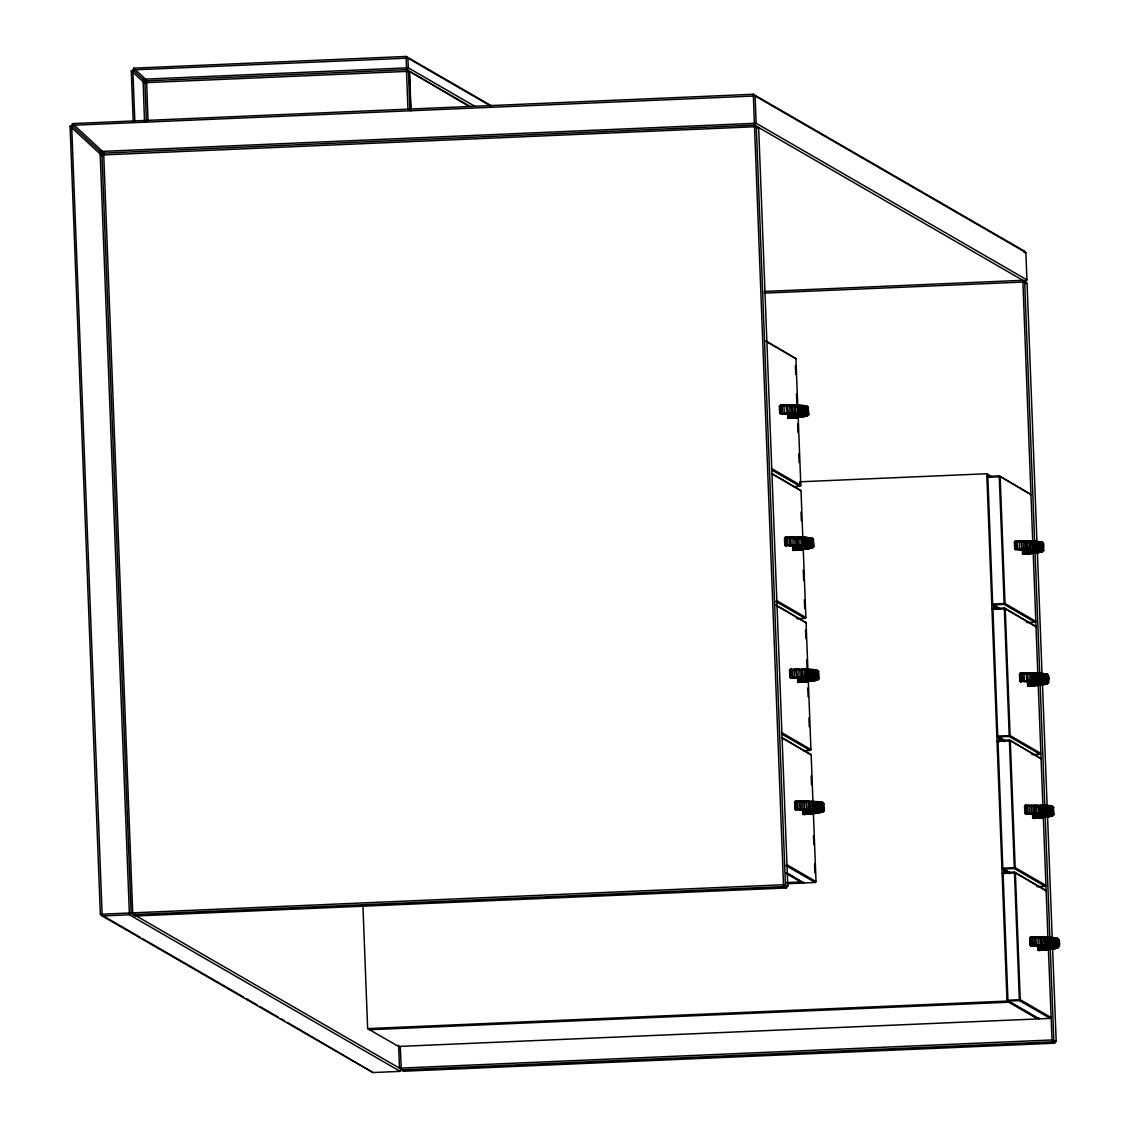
<?xml version="1.0" encoding="UTF-8"?>
<svg xmlns="http://www.w3.org/2000/svg" width="1129" height="1129" viewBox="0 0 1129 1129"><rect width="100%" height="100%" fill="white"/><g stroke="black" fill="none" stroke-linecap="round" stroke-linejoin="round"><path stroke-width="1.5" d="M1024.059 250.892L1024.271 252.741L1025.88 252.571L755.103 95.965L74.147 125.192L70.083 126.194L100.354 914.25L102.174 915.944L129.412 914.772L131.091 912.938L101.977 154.955L103.67 153.107L754.454 125.093L1025.245 281.7L1026.924 279.865L1025.88 252.571L1024.059 250.892L753.283 94.271L72.468 123.597L71.748 127.789L102.174 915.944L372.965 1072.55L400.188 1071.379L401.882 1069.544L403.702 1071.223L1054.486 1043.21L1056.179 1041.361L1052.665 949.701M490.974 105.547L406.073 56.45L133.659 68.177L132.94 72.369L134.845 121.622M103.67 153.107L132.7 912.768L132.926 914.617L135.311 916L786.109 887.973L787.788 886.138L758.674 128.156L756.853 126.476L757.079 128.325M135.311 916L135.395 914.335M410.744 110.571L409.262 71.833L407.654 72.002L407.738 70.323M799.868 481.97L799.967 486.317L793.433 486.599M803.806 882.144L803.763 882.977L815.18 882.483L816.027 881.566L813.388 812.894M987.819 476.396L986.972 477.313L1000.153 476.748L1005.022 603.521L1004.175 604.438L992.758 604.932L991.841 604.086L1005.022 603.521L1035.801 621.317L1034.954 622.234L1004.175 604.438L999.236 475.902L1030.932 494.544L999.236 475.902L987.819 476.396L992.645 604.001L1000.082 609.166M1035.081 625.748L1035.999 626.595L1004.316 607.952L992.899 608.446L997.726 736.052L1005.163 741.217M997.965 740.497L997.119 741.414L1010.3 740.85L1015.169 867.622L1014.322 868.54L1002.905 869.034L1001.987 868.187L1015.169 867.622L1045.948 885.418L1045.101 886.336L1014.322 868.54L1009.382 740.003L1041.065 758.646L1009.382 740.003L997.965 740.497L1002.792 868.102L1010.229 873.267M764.291 291.451L1022.846 280.317L1032.753 542.089M1045.228 889.864L1046.146 890.696L1014.463 872.068L1003.046 872.548L1007.971 1001.084L1038.751 1018.88L1050.168 1018.386L1051.014 1017.469L1020.235 999.673L1007.068 1000.238L1007.971 1001.084L1019.388 1000.59L1050.168 1018.386L1050.21 1017.554M1034.997 621.402L1034.954 622.234L1026.797 622.587M1040.063 753.452L1040.021 754.285L1031.864 754.638M1045.144 885.503L1045.101 886.336L1036.944 886.688M807.828 407.936C807.433 403.942 797.314 405.96 793.814 405.255L793.151 406.186M812.598 538.632C815.688 540.382 804.003 535.287 800.193 537.348L799.515 538.293M801.491 545.095L802.394 549.498L811.201 547.607L807.517 545.857L811.158 547.382M786.476 545.843L785.431 537.926L786.137 537.051L786.913 544.912L785.544 545.956L785.022 545.138L785.205 537.164L790.808 537.051L791.147 545.857L784.768 545.081L785.544 545.956L788.014 544.912L787.223 537.037L784.5 538.039L784.768 545.081C796.679 543.741 834.641 546.295 797.187 550.077L796.354 545.66M813.713 546.394L811.186 547.579M817.071 671.176C815.378 668.114 804.102 669.85 799.657 669.257L799.064 670.203M806.558 677.16L807.475 681.549L816.281 679.672L805.598 678.204M805.372 677.301L806.275 681.69L814.757 680.674L818.539 678.952L818.511 671.402L817.608 670.555M806.501 809.775L807.334 814.178C837.436 811.61 817.001 809.606 802.648 810.128L803.425 814.545L807.715 813.473L804.596 814.573L802.79 813.656L820.43 810.876L818.299 810.043L821.362 811.596L810.072 813.896L809.197 809.493M797.37 801.153L798.161 809.013L795.691 810.072L794.915 809.197L801.294 809.959L800.955 801.153L795.352 801.265L794.647 802.14L794.915 809.197L815.251 809.324L823.93 810.622L821.333 811.68L820.247 810.537M796.622 809.959L795.846 809.07L796.284 801.153L797.06 809.013L795.691 810.072L794.647 802.14L814.983 802.282L823.634 803.707L821.968 802.282L817.368 801.646L807.658 801.378L807.023 802.31M1026.882 554.085L1023.199 554.297L1022.521 553.478L1036.38 551.785L1040.162 550.402L1041.136 551.361L1027.108 553.93L1026.275 549.527L1028.971 549.244L1029.846 553.647M1042.448 542.372L1041.559 543.12L1042.448 543.98L1043.422 543.331L1041.319 541.934L1030.1 541.214M1016.171 541.017L1020.729 540.904L1021.308 541.722L1021.59 548.765L1021.068 549.71L1014.675 548.948L1015.451 549.823L1016.834 548.765L1016.044 540.904L1014.406 541.906L1014.675 548.948C1032.456 547.494 1064.393 550.74 1023.199 554.297L1022.564 553.408M1035.293 681.154L1036.182 685.557L1046.216 683.412L1045.228 682.452L1041.446 683.835L1027.63 685.458L1027.503 681.93L1034.037 681.295L1034.912 685.698C1068.726 681.944 1028.575 679.672 1019.755 680.999L1019.487 673.957L1022.211 672.955L1023.001 680.815L1020.531 681.874L1019.755 680.999L1024.37 681.761L1024.031 672.955L1020.193 673.067L1019.741 674.013L1020.531 681.874L1021.9 680.815L1021.632 673.773L1021.124 672.955L1020.418 673.844L1021.463 681.761M1047.514 674.422L1048.178 675.763L1047.373 674.309L1044.664 673.703L1026.402 673.082M1037.932 817.015L1050.365 814.616L1051.282 815.463L1037.255 818.031L1036.422 813.628L1037.805 813.487L1037.932 817.015L1032.668 817.579L1033.345 818.398L1037.029 818.2M1052.595 808.082C1053.047 804.088 1042.759 805.81 1038.948 805.273M1052.059 807.094C1055.248 809.719 1051.395 804.681 1053.569 807.433M1033.091 805.146L1036.521 805.88L1036.196 813.868L1026.656 813.924L1024.822 813.049L1025.598 813.924L1026.981 812.88L1026.19 805.005L1024.553 806.007L1024.822 813.049C1042.928 811.497 1073.891 815.082 1033.345 818.398L1032.71 817.509M1053.78 814.362L1051.875 815.406M1039.71 937.225L1054.077 937.719L1058.579 939.37C1063.687 951.281 1049.984 948.6 1043.732 949.941L1042.871 945.537L1037.636 946.046L1037.734 949.63L1055.446 946.666L1056.363 947.513L1045.059 949.799L1044.184 945.396M1031.61 945.862L1030.565 937.945L1031.271 937.056L1032.047 944.931L1031.61 945.862L1030.156 945.156L1030.34 937.169L1032.88 937.874L1033.148 944.917L1030.678 945.975L1029.634 938.058L1057.661 938.524M794.901 802.197L795.352 801.265L805.937 801.209L806.868 809.07L806.275 810.001L801.294 809.959M1029.888 938.114L1030.34 937.169L1037.664 937.07L1038.271 937.903L1038.003 945.876L1031.737 945.975L1029.902 945.1L1049.024 945.185L1058.847 946.412L1057.492 947.316M780.732 406.045L781.183 405.099L789.115 405.029L789.75 405.847L790.018 412.889L789.453 413.821L785.008 413.906M785.798 538.096L786.264 537.15M790.879 670.146L791.33 669.215L794.675 669.92L794.449 677.894L790.61 678.021L789.834 677.132L789.566 670.09L791.203 669.102L791.994 676.963L791.542 677.908L790.766 677.019L791.203 669.102M792.629 677.894L792.826 669.92L790.272 669.215L789.566 670.09L812.132 670.358L817.791 671.063L817.975 672.037M795.945 802.197L796.411 801.265M1026.19 805.005L1025.485 805.894L1026.529 813.811L1028.082 812.866L1027.813 805.824L1025.259 805.118L1024.822 806.064L1025.09 813.106L1026.656 813.924M782.468 406.045L782.961 405.099M787.548 538.096L788.028 537.15L794.195 537.079L794.83 537.898L795.098 544.94L794.534 545.886L790.088 545.97M792.614 670.146L793.108 669.215L795.889 669.102L798.217 669.934L797.949 677.908L790.61 678.021L789.707 673.618M797.681 802.197L798.175 801.265M1019.289 549.71L1019.515 541.722L1018.965 540.904L1015.112 541.017L1014.943 549.004L1016.509 549.823M1027.616 813.811L1029.93 812.866L1029.662 805.824L1026.317 805.118M1034.517 945.862L1034.728 937.874L1032.358 937.056M784.161 406.045L784.669 405.113M783.3 413.906L786.08 413.793L786.588 412.861L786.32 405.819L782.143 404.986L779.419 405.988L779.687 413.031L780.464 413.906L784.302 413.793L783.963 404.986M789.227 538.096L789.75 537.164M794.308 670.146L794.816 669.215L799.261 669.13L799.896 669.949L800.165 676.991L797.949 677.908M799.374 802.211L799.896 801.265M1029.436 813.811L1031.723 812.88L1031.454 805.838L1028.096 805.118M1036.281 945.862L1035.942 937.07M785.798 406.059L786.334 405.113L790.723 405.043L791.387 405.861L791.655 412.918L789.453 413.821M790.879 538.11L791.415 537.178M792.868 545.857L793.137 537.884L790.808 537.051M795.945 670.16L796.481 669.229M801.025 802.211L801.562 801.28L807.489 801.237L808.166 802.056L808.435 809.098L806.275 810.001M803.015 809.973L802.677 801.167M787.393 406.073L787.957 405.142M792.459 538.124L793.024 537.192L796.453 537.926L796.721 544.968L794.534 545.886M797.526 670.174L798.104 669.243L801.534 669.977L801.802 677.019L799.6 677.936M802.606 802.225L803.171 801.294M804.681 809.987L804.342 801.181M1026.134 681.069L1029.521 681.789L1030.085 680.858L1029.817 673.801L1029.182 672.983L1023.015 673.067M1034.587 813.84L1034.884 805.866L1031.483 805.132M1038.003 945.876L1040.232 944.959L1039.964 937.917L1039.329 937.098L1034.884 937.183M788.917 406.101L789.51 405.156L792.262 405.071L794.449 405.932L794.717 412.974L794.082 413.906L788.296 413.934M793.983 538.152L794.576 537.206L797.342 537.122L800.955 538.025L801.223 545.067L800.56 545.999L797.85 546.069M804.13 802.253L804.723 801.322M1022.38 549.95L1026.275 549.527M1032.527 814.051L1036.422 813.628M787.435 413.976L788.211 418.393L793.405 418.026L794.026 417.166L788.211 418.393L787.435 413.976L789.848 413.75L790.653 418.167L797.526 417.589M792.502 546.027L793.278 550.444L799.106 549.216L795.733 550.218L794.915 545.801L792.502 546.027L793.278 550.444L797.568 549.357M801.054 681.563L798.344 682.495L797.582 678.077L798.499 677.993L799.276 682.41L802.648 681.408L800.08 681.648M802.648 810.128L802.747 813.727L806.12 813.614M795.973 549.513L794.449 550.458L792.6 549.611L806.459 547.918L810.241 546.535M805.16 813.699L804.596 814.573L803.919 813.741M1024.934 553.45L1024.356 554.325L1022.521 553.478L1022.422 549.879M1030.001 685.501L1029.436 686.376L1027.588 685.529L1028.265 686.347L1033.458 685.995L1038.285 684.668L1037.593 685.557M1035.081 817.551L1034.503 818.426L1032.668 817.579L1032.569 813.995M790.385 406.115L791.006 405.184L796.495 405.184L797.243 406.017L798.457 417.307L806.134 415.557L802.451 413.793L806.092 415.331M795.465 538.18L796.072 537.235L801.576 537.249L802.324 538.067L802.592 545.109L800.56 545.999M800.532 670.231L801.153 669.285L813.769 670.019M801.209 677.95L803.368 677.047L802.409 669.172M805.612 802.282L806.219 801.336L808.957 801.265L811.102 802.126L810.707 810.114M1032.795 813.134L1033.43 813.953L1037.734 813.896L1038.355 812.951L1038.087 805.908L1035.857 805.062M1032.95 945.156L1033.501 945.975L1042.815 945.947L1043.154 937.959L1042.476 937.141L1038.158 937.197M1025.315 554.24L1025.894 553.365M791.796 406.158L792.445 405.212M796.876 538.208L797.511 537.263M801.943 670.259L802.592 669.328M802.747 677.979L804.864 677.075L804.596 670.033L803.89 669.215L803.298 670.301M1025.654 549.075L1029.069 549.823L1029.704 548.877L1029.436 541.835L1028.731 541.017L1019.67 541.017M1037.734 813.896L1039.851 812.993L1039.583 805.951L1034.644 805.175M791.895 418.182L792.502 417.307M794.082 413.906L796.157 413.016L795.155 405.142M798.217 538.251L798.88 537.305M808.364 802.352L809.027 801.407M1029.069 549.823L1031.144 548.92L1030.876 541.878L1030.142 541.059L1024.497 541.073M1039.216 813.924L1041.291 813.035L1041.023 805.993L1037.579 805.231M1040.867 945.227L1045.708 946.017L1046.357 945.086L1045.369 937.211M799.995 677.852L800.8 682.269L804.173 681.267M805.062 809.916L805.866 814.319L809.253 813.317M1039.583 950.477L1037.734 949.63L1039.583 950.477L1047.105 948.924L1046.428 949.814M794.435 406.228L795.112 405.297M792.784 414.018L796.834 413.99L797.511 413.059L808.703 414.456L806.741 415.387M804.582 670.344L805.259 669.398M796.82 678.021L806.981 678.106L807.658 677.16L806.642 669.299M809.648 802.394L810.34 801.463L819.4 802.169M809.366 810.213L811.906 810.312L812.739 809.211L811.723 801.35M1030.481 549.865L1032.513 548.976M1032.132 681.154L1036.902 681.958L1037.579 681.027M1040.628 813.967L1042.66 813.078M1047.726 945.128L1045.708 946.017M794.844 417.885L795.493 417.01M800.56 549.061L799.911 549.936L799.191 548.906L799.05 545.378M803.552 682.142L805.64 681.112M810.707 813.162L808.618 814.192M1029.831 553.803L1033.204 552.617L1037.819 674.14M1035.561 684.978L1032.174 685.98L1031.356 681.577M1041.361 817.749L1042.025 816.874L1039.978 817.904L1039.244 816.874L1039.117 813.346M1045.694 949.08L1043.605 950.096M795.649 406.285L796.354 405.353L803.622 405.918M796.834 413.99L798.81 413.115L797.78 405.24M800.729 538.335L801.421 537.404L808.689 537.968M801.915 546.041L803.89 545.166L802.846 537.291M805.796 670.386L806.501 669.455M806.981 678.106L808.957 677.217L807.927 669.342M810.876 802.437L811.568 801.505M813.332 810.199L813.755 802.225L812.993 801.392M1031.835 549.908L1033.797 549.019L1032.767 541.158M1036.902 681.958L1038.878 681.069L1037.833 673.209M1041.968 814.009L1043.944 813.12L1042.914 805.259M1042.815 945.947L1048.319 946.116L1049.024 945.185L1047.98 937.31M796.227 417.744L796.891 416.855M797.737 545.519L798.598 549.936L801.971 548.906M807.037 680.97L804.991 681.987M811.441 813.896L812.104 813.021M1031.214 553.647L1031.878 552.773M1036.958 684.823L1033.585 685.839L1032.725 681.436M796.806 406.341L797.526 405.396M798.118 414.047L800.038 413.172L798.979 405.297M801.872 538.392L802.592 537.46M803.185 546.097L805.104 545.222L804.06 537.348M806.953 670.443L807.672 669.511M808.265 678.148L810.185 677.273L809.126 669.398M812.019 802.493L812.739 801.562M814.531 810.255L815.251 809.324L814.192 801.449M1033.106 549.95L1035.025 549.075L1033.966 541.2M1038.172 682.015L1040.105 681.126L1039.047 673.265M1043.252 814.065L1045.172 813.176L1044.113 805.316M1048.319 946.116L1050.238 945.241L1049.194 937.366M1032.513 553.506L1033.204 552.617M1042.66 817.608L1043.351 816.719M1047.74 949.658L1048.432 948.783M799.318 414.103L801.181 413.228L800.108 405.353M804.384 546.154L806.261 545.279L805.189 537.404M808.025 670.499L808.759 669.568M809.465 678.204L811.328 677.329L810.255 669.469M813.106 802.55L813.84 801.618M815.674 810.326L816.126 802.338L815.336 801.519M1034.305 550.006L1036.168 549.131L1035.095 541.271M1039.386 682.057L1041.248 681.196L1040.176 673.321M1044.452 814.122L1046.315 813.247L1045.242 805.372M1049.533 946.173L1051.395 945.298L1050.323 937.423M779.56 409.517L779.956 413.087L781.395 413.793L781.056 404.986L780.619 412.918L782.482 413.793L782.143 404.986M1016.044 540.904L1015.606 548.835L1017.469 549.71L1017.13 540.904M800.447 414.16L802.253 413.299L801.167 405.424M805.527 546.21L807.334 545.349L806.233 537.475M810.594 678.261L812.4 677.4L811.314 669.525M814.108 802.62L814.856 801.689M816.719 810.382L817.198 802.409L816.38 801.576M1035.434 550.077L1037.241 549.202L1027.065 283.379L1025.245 281.7L1025.33 280.034L1026.924 279.865L756.148 123.259L100.086 151.498L71.804 125.39M1033.755 553.351L1034.46 552.476M1038.835 685.402L1039.541 684.527M1040.515 682.128L1042.321 681.253L1037.424 553.083M1043.902 817.452L1044.607 816.577M1045.581 814.178L1047.387 813.317L1046.301 805.443M1048.968 949.517L1049.688 948.628M1050.662 946.229L1052.468 945.368L1051.381 937.493M799.939 417.293L803.749 415.966L802.973 416.855L793.518 417.871L792.671 413.468M810.072 681.394L812.936 680.222L812.188 681.112M815.152 813.459L818.017 812.273L817.255 813.162M1034.926 553.21L1035.646 552.321M1039.992 685.261L1040.726 684.372M1045.073 817.311L1045.793 816.422M801.505 414.23L803.255 413.369L802.973 406.327L802.14 405.494M806.572 546.281L808.322 545.42L808.054 538.378L807.221 537.545M811.652 678.331L813.388 677.471L813.12 670.428L812.287 669.596M817.706 810.453L818.469 809.521L818.2 802.479L817.368 801.646M1041.573 682.184L1043.309 681.323L1043.041 674.281L1042.208 673.463M1046.639 814.249L1048.389 813.388L1048.121 806.346L1047.275 805.513M1051.72 946.3L1053.456 945.439L1053.188 938.397L1052.355 937.564M802.479 414.301L804.158 413.44L803.89 406.398L803.044 405.565M801.025 417.151L801.773 416.262M806.092 549.202L807.87 548.158L807.108 549.047M807.56 546.351L809.239 545.49L808.971 538.448L808.124 537.63M811.172 681.253L811.906 680.364M812.626 678.402L814.305 677.555L814.037 670.513L813.19 669.68M1035.674 542.513L1036.45 541.581L1040.74 542.442M816.239 813.303L816.987 812.414M818.61 810.537L819.386 809.606L819.118 802.564L818.271 801.731M1036.493 550.133L1039.16 549.357L1038.878 542.315L1038.031 541.483M1042.547 682.255L1044.226 681.408L1043.958 674.366L1043.111 673.533M1047.613 814.319L1049.293 813.459L1049.024 806.416L1048.178 805.584M1052.694 946.37L1054.373 945.509L1054.105 938.467L1053.258 937.634M802.973 416.855L807.842 415.5L803.382 414.371M814.757 680.674L818.003 679.489L813.529 678.473M802.042 416.996L802.804 416.107M804.201 414.456L804.991 413.524L804.723 406.482L803.862 405.65M808.463 546.422L810.072 545.575L809.803 538.533L808.943 537.7M814.348 678.557L815.138 677.626L814.87 670.584L814.009 669.751M1036.464 542.583L1037.255 541.652M1038.37 550.289L1039.992 549.442L1039.71 542.4L1038.863 541.567M819.428 810.608L820.218 809.691L819.95 802.634L819.089 801.816M1042.73 551.531L1039.202 550.359M1041.531 674.634L1042.321 673.703L1045.877 674.606M1043.45 682.339L1045.059 681.493L1044.791 674.45L1043.93 673.618M1047.797 683.581L1044.269 682.424M1048.516 814.39L1050.139 813.543L1049.857 806.501L1048.996 805.669M1056.546 938.086L1058.325 939.864L1057.506 938.411M1057.944 947.697L1053.597 946.441M804.949 414.541L805.753 413.609L805.485 406.567L804.61 405.734M808.054 548.906L808.816 548.017M809.281 546.507L810.82 545.66L810.551 538.618L809.676 537.785M813.12 680.956L813.896 680.067M815.096 678.642L815.9 677.725L815.618 670.668L814.757 669.836M1037.17 542.668L1037.974 541.737M1037.96 552.773L1040.402 551.587L1039.597 552.476M1039.936 550.444L1040.74 549.527L1040.472 542.484L1039.597 541.652M818.2 813.007L818.962 812.118M820.162 810.693L820.966 809.775L820.698 802.733L819.823 801.9M1042.236 674.719L1043.041 673.787M1043.041 684.823L1045.468 683.638L1044.678 684.527M1045.002 682.509L1045.807 681.577L1045.539 674.535L1044.664 673.703M1047.317 806.769L1048.121 805.838L1050.944 806.656M1048.107 816.874L1050.549 815.688L1049.744 816.577M1049.335 814.475L1050.887 813.628L1050.619 806.586L1049.744 805.753M1053.188 948.924L1055.615 947.739L1054.825 948.642M1055.149 946.61L1055.954 945.679L1055.686 938.636L1054.811 937.804M803.834 416.714L804.624 415.811M805.598 414.625L806.416 413.708L806.148 406.666L805.273 405.833M808.9 548.765L809.691 547.875M810.015 546.591L811.497 545.759L811.215 538.716L810.34 537.884M813.981 680.815L814.771 679.926M815.745 678.741L816.563 677.809L816.295 670.767L815.406 669.934M1037.805 542.753L1038.609 541.821M1038.821 552.617L1039.611 551.728M1040.599 550.543L1041.404 549.611L1041.136 542.569L1040.261 541.737M819.047 812.866L819.837 811.977M820.825 810.791L821.644 809.86L821.362 802.818L820.487 801.985M1042.871 674.803L1043.69 673.872M1043.902 684.668L1044.678 683.779M1045.666 682.593L1046.484 681.662L1046.216 674.62L1045.327 673.787M1047.938 806.854L1048.756 805.937M1048.968 816.733L1049.758 815.83M1050.083 814.559L1051.551 813.727L1051.282 806.67L1050.407 805.838M1053.018 938.905L1053.837 937.987L1056.024 938.707M1054.034 948.783L1054.825 947.88M1055.813 946.695L1056.631 945.777L1056.363 938.735L1055.474 937.889M804.61 416.573L805.414 415.67M806.177 414.724L807.009 413.807L806.727 406.75L805.838 405.918M809.691 548.623L810.481 547.72M810.678 546.676L812.076 545.857L811.807 538.815L810.918 537.968M816.323 678.825L817.156 677.908L816.874 670.866L815.985 670.033M1038.341 542.837L1039.174 541.92M1041.178 550.642L1041.996 549.71L1041.728 542.668L1040.839 541.835M821.404 810.876L822.222 809.959L821.954 802.917L821.065 802.084M1043.422 674.888L1044.24 673.971M1046.244 682.692L1047.063 681.761L1046.795 674.719L1045.906 673.886M1048.488 806.953L1049.321 806.021M1050.746 814.644L1052.143 813.811L1051.875 806.769L1050.972 805.937M1053.569 939.003L1054.387 938.072M1056.391 946.794L1057.21 945.862L1056.942 938.82L1056.052 937.987M806.67 414.823L807.503 413.906L807.235 406.863L806.332 406.017M811.257 546.775L812.57 545.956L812.301 538.914L811.412 538.067M815.463 680.533L817.65 678.007L817.382 670.965L816.479 670.132M1038.821 542.936L1039.654 542.019M1040.303 552.335L1041.107 551.446L1040.204 550.627M1041.658 550.74L1042.49 549.809L1042.222 542.767L1041.319 541.934M821.898 810.975L822.716 810.057L822.448 803.015L821.559 802.183M1043.888 674.987L1044.72 674.069M1045.369 684.386L1047.571 681.86L1047.289 674.817L1046.4 673.985M1048.968 807.037L1049.801 806.12M1050.45 816.436L1052.637 813.91L1052.369 806.868L1051.466 806.035M1054.034 939.088L1054.867 938.171M1055.516 948.501L1057.718 945.975C1056.786 933.979 1059.496 939.159 1058.593 946.906M807.08 414.922L807.912 414.004M811.003 548.341L812.993 546.055L812.725 539.013L811.822 538.18M816.069 680.392C816.366 678.43 820.416 677.231 817.876 679.729M1040.91 552.194L1041.728 551.291M1042.067 550.839L1042.914 549.922M822.307 811.088L823.14 810.156L822.872 803.114L821.968 802.282M821.15 812.443L821.968 811.539M1045.99 684.245L1047.98 681.972L1047.712 674.93L1046.809 674.084M1051.057 816.309L1053.047 814.023M1054.43 939.187L1055.262 938.27M1056.137 948.36L1058.127 946.074L1057.859 939.032L1056.956 938.185M806.459 416.149L807.277 415.246M807.404 415.035L808.251 414.117M811.525 548.2L813.317 546.168L813.049 539.126L784.754 538.096M816.606 680.251L818.398 678.219M1041.446 552.067L1042.265 551.164M1042.392 550.938L1043.238 550.021L1042.97 542.978L1014.406 541.906L1015.719 541.948M821.672 812.301L823.464 810.269L823.196 803.227L822.279 802.394M1046.512 684.118C1058.579 667.987 1025.668 675.735 1019.741 674.013M1047.472 683.003L1048.305 682.071L1048.037 675.029L1047.133 674.196M1051.593 816.168L1053.385 814.136L1053.117 807.094L1052.2 806.247M1057.619 947.104L1058.452 946.187L1058.183 939.145L1057.28 938.298M806.91 416.008L808.491 414.23M809.832 539.38L810.58 539.055M811.977 548.073L813.557 546.281M817.043 680.124L818.638 678.331M1042.631 551.051L1043.478 550.133M992.899 608.446L992.052 609.364L1005.219 608.799L1035.999 626.595M822.124 812.174L823.704 810.382M1046.964 683.976L1048.545 682.184M1052.03 816.027L1053.625 814.249M1003.046 872.548L1002.199 873.465L1015.366 872.9L1046.146 890.696M1057.111 948.078L1058.692 946.3M807.799 415.26L808.646 414.343L807.545 415.754M809.973 539.493L810.82 538.575M817.946 679.362L818.793 678.444M1043.633 550.246C1042.406 553.365 1045.129 543.769 1042.97 542.978M823.013 811.412L823.86 810.495M1047.853 683.228L1048.7 682.311L1047.599 683.708M1058 947.33L1058.847 946.412M807.263 415.881L808.11 414.978L807.644 406.962L806.741 406.13M812.612 547.805L813.783 546.521M812.344 547.932L813.176 547.029M817.41 679.983L818.257 679.079L817.791 671.063L816.888 670.231M817.692 679.856L818.85 678.571M1042.533 551.658L1043.704 550.373M1042.25 551.799L1043.097 550.881L1042.631 542.88L1041.728 542.033M822.491 812.033L823.323 811.13M822.759 811.906L823.93 810.622M1047.331 683.849L1048.164 682.932M1052.68 815.773L1053.851 814.475M1052.397 815.9L1053.244 814.997L1052.778 806.981L1051.875 806.134M1057.478 947.951L1058.31 947.048M1057.746 947.824L1058.917 946.525M807.729 415.627L808.689 414.583L807.969 407.075L779.419 405.988L781.056 404.986M812.809 547.678L813.769 546.634L813.444 539.352L812.372 538.392M822.956 811.779L823.902 810.749L823.591 803.453L822.745 802.733M1052.863 815.646L1053.823 814.602L1053.512 807.32L1052.44 806.36M797.582 678.077L797.667 681.662L815.378 678.698L813.219 677.993L814.108 678.825M133.236 121.777L131.274 70.774L135.339 69.772L407.908 58.129L491.27 106.352M788.691 417.589L787.52 417.561L802.126 415.74L804.794 414.272M1037.791 552.025L1038.736 551.869M1042.857 684.075L1043.803 683.92M1047.924 816.126L1048.883 815.985M1053.004 948.177L1053.95 948.035M805.739 548.468L806.84 548.313M799.473 416.559L800.659 416.403M798.457 417.307L796.552 416.573L796.411 413.045M809.62 680.66L810.805 680.519M814.701 812.711L815.872 812.57M801.294 549.795L802.606 549.64M801.435 677.725L802.267 682.128L807.672 681.69M101.977 154.955L754.37 126.758L758.674 128.156M1025.457 283.548L1027.065 283.379L1022.846 280.317M800.009 485.484L800.814 485.399L798.175 416.742M1029.013 553.069L1030.481 552.914M996.921 736.136L1010.088 735.572L1040.867 753.368L1040.021 754.285L1009.255 736.489L997.838 736.983L996.921 736.136L1004.245 740.37M1039.16 817.17L1040.628 817.029M1037.777 949.56L1038.412 950.449L1043.732 949.941M399.483 1068.161L1051.875 1039.964L1056.179 1041.361L1054.585 1041.531L1054.486 1043.21L1052.101 1041.827L401.303 1069.84L399.483 1068.161L398.608 1045.242M1031.948 686.15L1028.759 685.543M789.933 417.547L790.907 417.462M799.276 682.41L797.723 681.606L798.838 681.69M764.206 293.117L1024.666 281.996L1034.63 541.13M800.066 481.787L986.76 473.743L988.694 474.857M796.876 618.72L805.033 618.382L805.88 617.464L803.241 548.793M803.58 750.714L810.114 750.432L810.947 749.515L808.322 680.843M786.687 882.553L801.04 881.947L802.959 883.061L787.111 883.739M362.917 905.571L367.645 1028.604L1007.026 1001.084L1008.945 1002.199L369.578 1029.719M793.772 549.64L795.014 549.597M779.814 409.573L780.859 409.559M781 413.087L779.687 413.031L797.511 413.059M1015.846 545.476L1014.548 545.42M789.961 673.674L791.006 673.674M793.447 678.007L789.834 677.132L818.059 678.106M1025.866 806.064L1024.553 806.007L1052.778 806.981L1053.526 814.856M1025.993 809.578L1024.695 809.521M1020.729 540.904L1023.057 541.737L1023.326 548.779L1022.789 549.724L1018.287 549.823L1017.723 548.99M1024.031 672.955L1026.388 673.773L1026.656 680.829L1026.134 681.761L1022.803 681.041M794.449 677.894L796.735 676.963L795.889 669.102M786.08 413.793L788.338 412.875L787.463 405.001M1029.803 805.118L1033.204 805.838L1033.472 812.88L1031.214 813.811M800.235 810.072L803.509 810.1L804.342 814.461M1022.451 540.918L1024.737 541.751L1025.019 548.793L1024.44 549.738L1021.053 549.004M791.754 545.97L799.149 545.956L798.81 537.164M1022.648 549.033L1026.049 549.752L1026.642 548.821L1025.711 540.96M1029.521 681.789L1031.708 680.872L1030.791 673.011M1032.329 673.039L1033.275 680.9L1032.668 681.845L1028.35 681.902L1027.715 681.083M1039.668 945.89L1041.855 944.973L1040.924 937.112M791.062 413.849L793.221 412.946L792.262 405.071M796.128 545.9L798.288 544.997L797.342 537.122M1029.577 673.124L1038.68 673.42M1050.351 814.729L1051.268 815.575L1036.478 814.009L1035.801 813.176M807.828 810.029L809.93 809.126L808.957 801.265M1040.021 550.289L1041.136 551.361L1027.065 549.103M804.229 678.021L806.304 677.118L805.302 669.257M1042.646 937.282L1050.803 937.663M1028.801 541.172L1032.231 541.92L1033.444 553.21M799.219 546.111L808.392 546.69M795.451 414.103L803.326 414.625M1046.146 683.299L1033.487 681.196M1040.246 805.316L1044.777 805.541L1040.105 683.906M1031.341 541.257L1033.614 541.37M1036.732 549.625L1030.918 549.23L1031.68 550.063M811.906 810.312L819.174 810.876M1055.234 946.441L1056.363 947.513L1046.131 945.396M1042.519 681.761L1037.142 681.337L1037.918 682.17M1048.22 813.896L1043.295 813.459L1044.099 814.277M1053.837 946.046L1049.377 945.566L1050.196 946.398M1035.589 541.497L1036.45 541.581M1041.531 673.632L1042.321 673.703M1047.402 805.767L1048.121 805.838M1052.468 937.818L1053.837 937.987M1051.311 814.743L1052.99 815.392M811.751 546.873L812.936 547.424M813.049 539.126L813.656 546.761M474.97 106.394L408.275 67.825L143.044 79.242L133.01 69.97M470.257 106.479L406.581 69.659L146.615 80.851L144.935 82.685L146.445 122.158M409.262 71.833L406.581 69.659L406.073 56.45L407.908 58.129L408.275 67.825L406.496 71.325L407.992 110.063M407.654 72.002L407.428 70.139L468.916 106.338M765.716 340.845L795.931 358.641L797.766 406.172M766.633 341.678L795.931 358.641L795.028 357.794M988.425 474.872L991.474 476.636M147.589 81.867L143.044 79.242L144.54 122.144M771.502 468.45L800.814 485.399L799.967 486.317L772.123 470.214M772.25 473.743L801.011 490.692L802.832 538.223M771.7 473.728L801.011 490.692L800.094 489.845M991.841 604.086L999.179 608.319M993.464 606.047L998.036 608.686M104.644 154.137L100.086 151.498L129.412 914.772L400.188 1071.379M776.569 600.501L805.88 617.464L805.033 618.382L775.722 601.418M775.863 604.946L806.078 622.742L807.912 670.273M776.766 605.793L806.078 622.742L805.175 621.896M998.544 738.098L1004.627 741.626M781.649 732.552L810.947 749.515L810.114 750.432L782.27 734.33M782.397 737.844L811.158 754.793L812.979 802.338M781.847 737.844L811.158 754.793L810.241 753.946M1001.987 868.187L1009.326 872.421M1003.61 870.149L1009.707 873.677M786.715 864.616L816.027 881.566L815.18 882.483L785.869 865.534M788.197 873.648L803.763 882.977L786.179 872.802M1007.068 1000.238L1036.38 1017.187M787.068 874.029L800.771 881.947M1008.691 1002.199L1037.607 1018.937L398.495 1046.456L367.645 1028.604M401.882 1069.544L131.091 912.938L100.354 914.25L139.911 937.126M403.702 1071.223L401.303 1069.84L400.273 1046.837M142.946 938.891L243.356 996.963M246.39 998.713L257.045 1004.881M260.079 1006.631L278.341 1017.201M281.389 1018.951L284.423 1020.715M287.472 1022.479L372.965 1072.55M1050.309 814.503L1051.226 815.35M820.388 810.636L821.305 811.483M1042.053 542.146L1043.408 543.458M1042.293 542.245L1043.422 543.331M1039.781 550.176L1040.698 551.023M807.066 406.228L808.435 407.414M1047.571 674.662L1048.474 675.509L1047.373 674.309M1044.861 682.226L1046.188 683.525M1045.299 682.565L1046.216 683.412M1045.087 682.339L1046.004 683.186M812.146 538.279L813.515 539.479M809.874 546.323L811.229 547.494M1052.637 806.713L1053.555 807.56M1049.928 814.291L1050.845 815.124M1050.153 814.39L1051.071 815.237M817.65 670.795L818.567 671.642L817.213 670.33M814.94 678.374L816.281 679.672M815.166 678.487L816.295 679.545M1057.718 938.764L1058.621 939.61L1057.732 938.636M1055.417 946.779L1056.335 947.626M1055.008 946.342L1055.911 947.175M822.716 802.86L823.634 803.707M822.519 802.493L823.662 803.58M820.43 810.876L821.347 811.723M820.021 810.424L820.924 811.271M1039.484 550.077L1040.388 550.924M804.483 414.174L805.386 415.006M1044.551 682.128L1045.454 682.974M809.564 546.224L810.467 547.057M1049.631 814.178L1050.534 815.025M814.63 678.275L815.533 679.108M819.71 810.326L820.614 811.158M1042.392 542.724L1043.295 543.585M1040.105 550.74L1041.023 551.587M807.404 406.821L808.308 407.668M1047.458 674.789L1048.375 675.636M1045.172 682.791L1046.089 683.652M812.471 538.872L813.388 539.718M810.185 546.888L811.102 547.734M1052.538 806.84L1053.442 807.687M1050.252 814.856L1051.155 815.702M817.537 670.922L818.454 671.769M816.168 679.785L814.249 678.176M1057.605 938.891L1058.522 939.737M1055.319 946.906L1056.236 947.753M822.618 802.973L823.535 803.834M820.331 810.989L821.249 811.836M1042.194 542.851L1043.111 543.712M1039.922 550.867L1040.825 551.714M1039.089 549.978L1039.992 550.811M804.102 414.075L805.838 415.811M1044.988 682.918L1045.906 683.765M812.273 538.999L813.19 539.845M809.168 546.126L810.918 547.861M1052.341 806.967L1053.244 807.814M1050.069 814.969L1050.972 815.83M815.082 679.065L815.985 679.912M1055.135 947.019L1056.052 947.88M822.42 803.1L823.337 803.961M820.148 811.116L821.065 811.963M819.315 810.227L820.218 811.059M1041.912 542.993L1042.829 543.839M1039.654 550.994L1040.557 551.841M803.622 413.976L805.57 415.938M1046.992 675.043L1047.895 675.89M1044.72 683.045L1045.637 683.892M808.703 546.027L810.65 547.988M1049.801 815.096L1050.704 815.942M814.813 679.178L815.717 680.039M813.769 678.077L814.658 678.91M1057.139 939.145L1058.042 940.005M1054.867 947.146L1055.784 948.007M819.88 811.243L820.797 812.09M818.85 810.128L819.739 810.975M803.072 413.877L803.961 414.724M808.152 545.942L809.027 546.775M1053.286 945.947L1054.176 946.794M1039.301 551.121L1040.204 551.968M804.314 415.204L805.217 416.065M1044.381 683.172L1045.285 684.019M809.394 547.255L810.297 548.115M1049.448 815.223L1050.351 816.084M814.461 679.305L815.364 680.166M1054.528 947.273L1055.432 948.134M819.541 811.37L820.444 812.217M1047.585 813.811L1048.46 814.644M812.598 677.908L813.473 678.741M1052.651 945.862L1053.526 946.695M133.659 68.177L147.349 80.822L143.044 79.242L144.964 83.419L131.274 70.774M817.664 809.959L818.539 810.791M72.468 123.597L104.39 153.078L100.086 151.498L102.005 155.675L70.083 126.194M1038.878 551.248L1039.767 552.109M803.89 415.331L804.779 416.192M1043.958 683.299L1044.847 684.16M808.971 547.382L809.86 548.242M1051.254 807.362L1052.143 808.223M1049.024 815.35L1049.914 816.211M814.037 679.446L814.926 680.293M1054.105 947.4L1054.994 948.261M819.104 811.497L820.007 812.358M1038.37 551.375L1039.259 552.236M801.745 413.722L802.606 414.555M803.382 415.472L804.271 416.333M1043.45 683.426L1044.325 684.287M1041.799 681.676L1042.66 682.509M806.812 545.773L807.672 546.605M808.463 547.523L809.338 548.384M1048.516 815.477L1049.405 816.338M1046.879 813.727L1047.74 814.559M813.529 679.573L814.418 680.434M811.892 677.823L812.753 678.656M1054.077 937.719L1054.938 938.552L1055.206 945.594M1053.597 947.541L1054.472 948.402M1051.946 945.792L1052.807 946.624M818.61 811.624L819.485 812.485M816.959 809.874L817.819 810.707M1037.791 551.516L1038.666 552.377M1035.942 549.555L1036.789 550.387M800.955 413.637L801.802 414.47M802.804 415.599L803.679 416.46M1042.857 683.567L1043.732 684.428M1041.023 681.606L1041.869 682.438M806.035 545.688L806.882 546.521M807.87 547.65L808.745 548.511M1047.924 815.618L1048.813 816.479M1046.089 813.656L1046.936 814.489M812.936 679.7L813.826 680.561M811.102 677.739L811.949 678.571M1053.004 947.668L1053.879 948.529M1051.17 945.707L1052.016 946.539M818.017 811.765L818.892 812.626M816.182 809.803L817.029 810.622M1037.142 541.398L1037.974 542.23L1038.243 549.273M1035.081 549.47L1035.914 550.303M800.094 413.567L800.927 414.399M1040.162 681.535L1040.994 682.353M805.175 545.617L806.007 546.45M1045.228 813.586L1046.061 814.418M810.241 677.668L811.074 678.501M1050.309 945.636L1051.141 946.469M815.321 809.719L816.154 810.551M1037.114 551.644L1037.988 552.504M802.126 415.74L803.001 416.601M1042.194 683.694L1043.055 684.569M807.207 547.791L808.068 548.652M1047.26 815.745L1048.135 816.62M812.273 679.841L813.148 680.702M1052.341 947.81L1053.202 948.67M817.354 811.892L818.215 812.753M1036.154 541.327L1036.972 542.16M1034.15 549.414L1034.968 550.232M799.163 413.496L799.981 414.329M1041.234 673.392L1042.053 674.211M1039.23 681.464L1040.049 682.297M804.229 545.547L805.048 546.38M1044.297 813.515L1045.115 814.348M809.31 677.598L810.128 678.43M814.376 809.662L815.194 810.481M1036.38 551.785L1037.226 552.645M801.392 415.867L802.239 416.742M1041.446 683.835L1042.307 684.696M806.459 547.918L807.32 548.793M1046.527 815.886L1047.373 816.761M811.539 679.983L812.386 680.843M1051.593 947.937L1052.454 948.812M816.606 812.033L817.467 812.894M1036.394 552.787L1035.42 548.398M1033.148 549.343L1033.952 550.176M798.161 413.44L798.951 414.258M800.574 416.008L801.407 416.883M1040.628 683.976L1041.474 684.837M1038.214 681.394L1039.019 682.226M803.227 545.49L804.031 546.323M805.64 548.059L806.487 548.934M1045.708 816.027L1046.541 816.888M810.707 680.11L811.553 680.985M1050.774 948.078L1051.621 948.953M1048.361 945.509L1049.166 946.328M815.787 812.174L816.634 813.035M1032.061 549.287L1032.852 550.119M1035.491 552.928L1034.531 548.539M797.074 413.383L797.864 414.202M799.671 416.149L800.503 417.024M1040.557 684.978L1039.597 680.589M804.751 548.2L805.57 549.075M1042.208 813.388L1042.998 814.221M1045.637 817.029L1044.664 812.64M809.818 680.251L810.65 681.126M1050.704 949.094L1049.744 944.691M1047.289 945.453L1048.065 946.271M814.898 812.301L815.717 813.176M1034.503 553.069L1033.557 548.68M798.697 416.291L799.515 417.166M1039.569 685.12L1038.624 680.731M803.777 548.341L804.582 549.216M1044.65 817.184L1043.704 812.781M808.844 680.392L809.662 681.267M1049.716 949.235L1048.77 944.832M813.924 812.443L814.729 813.317M1035.985 681.295L1036.761 682.114M1041.065 813.346L1041.827 814.164M1038.511 685.261L1036.563 673.152M802.733 548.482L803.523 549.357M1043.591 817.325L1041.63 805.203M807.814 680.533L808.604 681.408M1048.658 949.376L1046.71 937.253M812.88 812.584L813.67 813.459M1029.69 549.188L1030.438 550.006M1034.771 681.239L1035.519 682.071L1036.21 680.97L1035.222 673.11M1039.837 813.289L1040.585 814.122M1044.918 945.34L1045.666 946.173M1032.315 553.351L1031.398 548.962M1037.382 685.416L1036.478 681.013M1042.462 817.467L1041.545 813.063M1047.529 949.517L1046.625 945.114M812.541 813.6L811.638 809.211M1028.406 549.146L1029.14 549.964M1038.553 813.247L1039.287 814.08M1043.633 945.298L1044.353 946.13L1044.932 945.044L1043.958 937.169M1031.116 553.506L1030.212 549.103M796.128 417.589L795.225 413.186M1041.263 817.608L1040.359 813.205M801.195 549.64L800.306 545.236M1046.329 949.658L1045.44 945.255M811.342 813.755L810.453 809.352M1033.811 673.067L1034.785 680.942L1034.15 681.874L1030.721 681.126M1037.212 813.219L1037.918 814.037M1042.279 945.269L1042.984 946.088M794.858 417.73L793.983 413.327M805.005 681.845L804.13 677.442M1027.249 540.989L1028.209 548.849L1027.588 549.781L1024.172 549.047M1028.505 553.789L1027.658 549.386M803.665 681.987L802.818 677.583M808.731 814.037L807.884 809.634M1029.253 681.097L1029.916 681.93M1034.319 813.148L1034.983 813.981M1039.4 945.213L1040.049 946.031M792.121 418.026L791.288 413.609M1042.321 950.096L1041.488 945.679M1037.861 945.185L1038.497 946.003M1025.64 554.071L1024.836 549.668M1030.721 686.122L1029.902 681.718M1035.787 818.172L1034.983 813.769M1040.867 950.237L1040.049 945.82M1027.517 672.969L1028.406 680.829L1027.856 681.775L1024.497 681.055M1031.2 813.12L1031.821 813.938M1036.281 945.171L1036.888 945.989M1024.116 554.212L1023.34 549.809M1029.196 686.263L1028.406 681.86M789.129 418.309L788.352 413.891M1034.263 818.313L1033.487 813.91M794.209 550.359L793.419 545.942M1039.343 950.378L1038.553 945.961M1019.416 549.004L1020.009 549.823M1029.563 813.106L1030.142 813.924M1034.644 945.156L1035.222 945.975M1027.87 813.106L1028.434 813.924M789.044 537.037L789.863 544.912L789.383 545.843L786.066 545.138M799.191 801.153L800.009 809.013L799.53 809.945L796.213 809.239M791.147 677.188L791.669 678.007M1043.21 543.091L1043.379 550.754M1048.276 675.142L1048.446 682.805M1042.504 685.289L1047.105 805.16M1047.585 817.495L1052.186 937.366M1035.095 553.464L1039.71 673.336M1045.186 816.112L1049.857 937.747M1050.266 948.318L1053.794 1039.978L1052.101 1041.827L1048.361 948.304M1038.2 683.892L1042.9 806.191M1043.281 816.098L1047.966 938.241M993.689 604.932L993.83 608.446M998.756 736.771L998.953 742.049M1003.822 868.596L1004.02 873.874M986.76 473.743L1007.026 1001.084M808.223 407.188L808.576 414.71M818.37 671.289L818.723 678.811M823.436 803.34L823.803 810.876M807.969 407.075L808.392 414.837M818.116 671.176L818.539 678.952M795.409 365.754L795.747 374.56M796.495 393.936L796.891 404.492M797.639 423.869L797.977 432.661M798.782 453.802L799.12 462.594M801.025 511.903L801.364 520.695M803.255 570.004L803.665 580.56M804.398 599.936L804.737 608.743M805.556 629.869L805.894 638.675M806.699 659.802L807.037 668.594M807.785 687.97L808.124 696.776M808.928 717.903L809.267 726.709M811.172 776.004L811.511 784.81M813.473 835.869L813.811 844.675M814.545 864.038L814.884 872.844M409.559 72.016L411.055 110.741M409.898 110.077L408.402 71.339L144.935 82.685L145.782 83.179L147.462 81.344L146.615 80.851L148.026 121.255M753.283 94.271L783.498 884.741L783.709 886.59L786.109 887.973L786.193 886.307L787.788 886.138L783.498 884.741L131.091 912.938L132.926 914.617L783.709 886.59L785.403 884.755L756.289 126.773L754.454 125.093L756.148 123.259L755.103 95.965L753.283 94.271M1004.316 607.952L1009.255 736.489L1010.088 735.572L1005.219 608.799L1004.316 607.952M1014.463 872.068L1019.388 1000.59L1020.235 999.673L1015.366 872.9L1014.463 872.068M1038.793 1018.048L1038.751 1018.88L1037.847 1018.048L1038.793 1018.048"/></g></svg>
